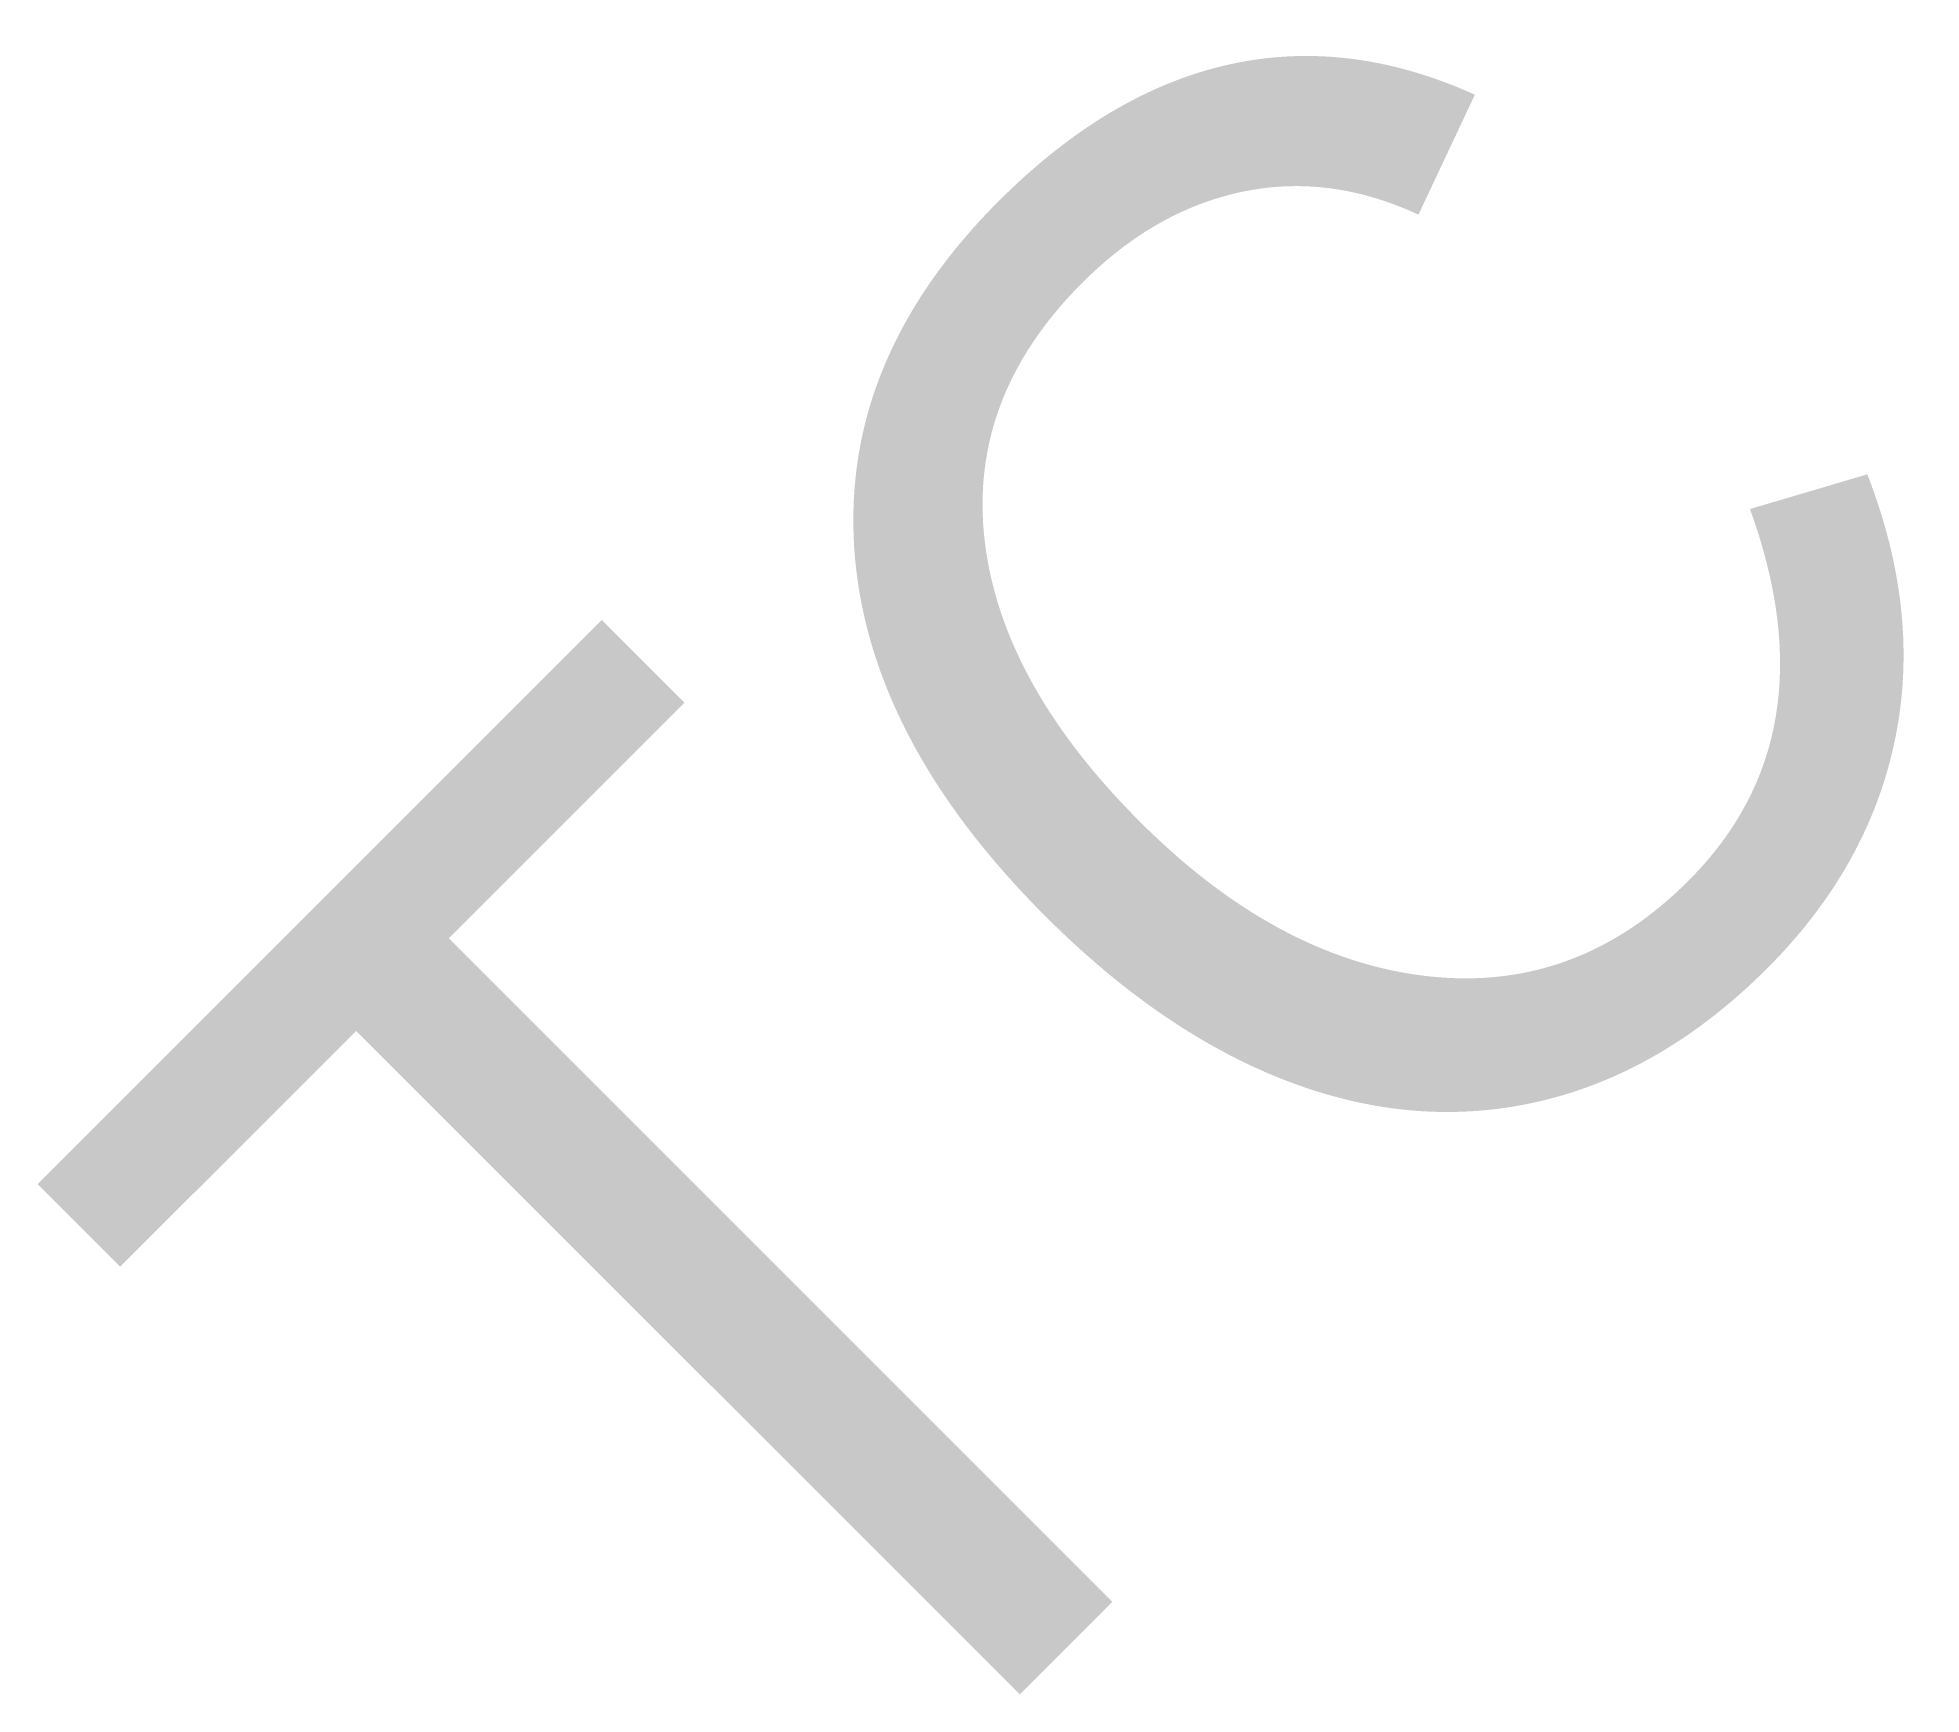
# Model space of a CAD drawing. Extents: x -0.553 to 0.072, y -0.715 to -0.166.
import ezdxf

# ---------------------------------------------------------------- set-up
doc = ezdxf.new("R2010")
doc.units = 0
doc.header["$MEASUREMENT"] = 0
doc.layers.add('CELL_CT_TELECOMCONDUIT', color=7, linetype='Continuous')

msp = doc.modelspace()

# ---------------------------------------------------------------- texts
at = {"layer": 'CELL_CT_TELECOMCONDUIT', "color": 7}
msp.add_text('TC', height=0.349998, rotation=45, dxfattribs=at).set_placement((-0.312671, -0.800806))

doc.saveas('drawing.dxf')
